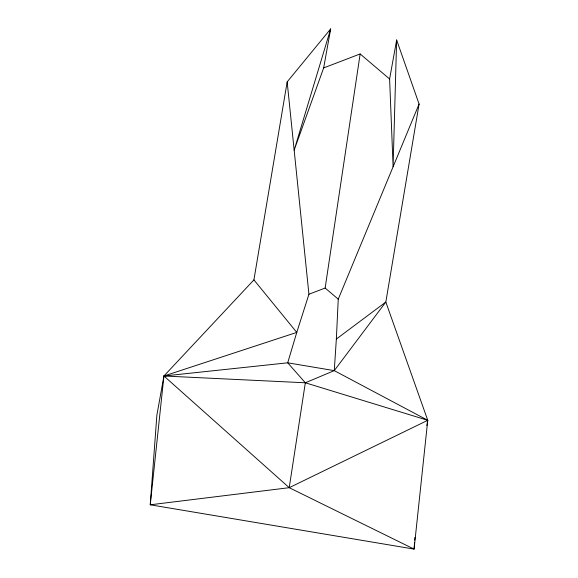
<?xml version="1.0" encoding="UTF-8"?>
<svg xmlns="http://www.w3.org/2000/svg" width="578" height="578" viewBox="0 0 578 578"><rect width="100%" height="100%" fill="white"/><g stroke="black" fill="none" stroke-linecap="round" stroke-linejoin="round"><path stroke-width="0.87" d="M396.638 39.976L393.098 166.767L389.615 78.998L396.638 39.976L419.086 104.047L385.829 302.041L334.265 370.635L305.329 382.788L163.928 375.996L156.862 415.257L150.244 504.796L414.072 549.1L427.756 420.3L385.829 302.041L336.353 339.055L334.265 370.635L427.756 420.3L426.817 425.538M336.353 339.055L338.246 299.173L419.086 104.047M414.542 542.829L414.072 549.1L289.224 487.688L163.928 375.996L253.915 279.889L287.165 81.895L330.674 28.9L323.658 67.922L294.159 150.15L330.674 28.9M414.737 540.148L414.939 537.461M163.928 375.996L150.244 504.796L289.224 487.688L427.756 420.3L305.329 382.788L287.707 362.811L163.928 375.996L296.774 332.408L308.927 294.245L287.165 81.895M338.246 299.173L325.147 288.039L360.145 53.949L323.658 67.922M289.224 487.688L305.329 382.788M308.927 294.245L325.147 288.039M334.265 370.635L287.707 362.811L296.774 332.408L253.915 279.889M360.145 53.949L389.615 78.998"/></g></svg>
